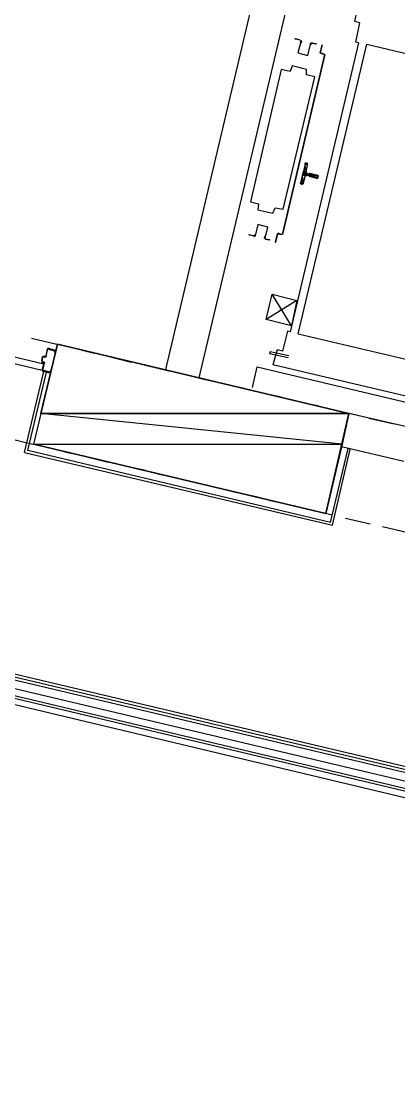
# Model space of a CAD drawing. Header units: feet. Extents: x -84 to 198, y -22 to 181.
# Drawn here: x 44.01 to 51.37, y 44.4 to 64.94 of the extents above; entities that cross this region are included whole.
import ezdxf

# ---------------------------------------------------------------- set-up
doc = ezdxf.new("R2010")
doc.units = ezdxf.units.FT
for name, color, linetype in [('A-AREA-COMUN', 252, 'CONTINUOUS'), ('A-AREA-UNIDAD', 30, 'CONTINUOUS'), ('A-LINEA', 7, 'CONTINUOUS'), ('A-LINEA-FINA', 9, 'CONTINUOUS'), ('A-MURO-CONCRETO', 8, 'CONTINUOUS')]:
    doc.layers.add(name, color=color, linetype=linetype)

msp = doc.modelspace()

# ---------------------------------------------------------------- linework, layer by layer
at = {"layer": 'A-AREA-COMUN'}
msp.add_lwpolyline([(29.52, 55.36), (54.528, 49.44), (54.64, 48.32), (53.952, 45.5644), (58, 44.6044), (58.08, 43.1644)], dxfattribs=at)
at = {"layer": 'A-AREA-UNIDAD'}
msp.add_lwpolyline([(57.84, 44.32), (53.888, 45.2444), (53.84, 46.4), (54.48, 49.12), (28.72, 55.2533), (28.608, 54.9689), (27.632, 54.9689), (25.312, 55.4844), (25.2, 56.64), (25.888, 59.7333), (15.072, 62.1689), (16.048, 59.1289), (17.28, 56.6933), (17.28, 55.7333), (17.088, 55.52), (20.992, 48.9244), (25.44, 42.7556)], dxfattribs=at)
at = {"layer": 'A-LINEA'}
for p, q in [((48.7467, 66.2711), (46.8267, 58.1644)), ((47.48, 58.0044), (49.4, 66.1111)), ((50.5733, 65.2444), (50.5067, 64.9378)), ((50.5867, 64.5244), (49.2533, 58.8978)), ((49.4133, 58.8578), (50.7467, 64.4978)), ((49.9333, 64.2978), (49.84, 64.3244)), ((49.84, 64.3244), (49.92, 64.2978)), ((49.8533, 64.3244), (49.8533, 64.3244)), ((49.8533, 64.3244), (49.8533, 64.3244)), ((50.7467, 64.4978), (53.7467, 63.7778)), ((49.9333, 64.2978), (49.1067, 60.7911)), ((49.1067, 60.7911), (49.9333, 64.2978)), ((49.92, 64.2978), (49.92, 64.2978)), ((49.5867, 62.1511), (49.56, 62.0044)), ((49.5997, 62.1412), (49.5846, 62.1639)), ((49.5467, 61.9378), (49.5067, 61.7911)), ((49.6133, 61.9378), (49.5733, 61.9511)), ((49.5867, 61.9778), (49.6267, 61.9644)), ((49.6133, 61.9244), (49.6133, 61.9244)), ((49.4821, 61.765), (49.5058, 61.7785)), ((49.0933, 60.7911), (49.0133, 60.8178)), ((49.0133, 60.8044), (49.0133, 60.8044)), ((49.0933, 60.8044), (49.0933, 60.8044)), ((49.0933, 60.8044), (49.0933, 60.8044)), ((49.28, 59.0178), (48.9067, 59.6311)), ((44.2133, 58.7778), (44.7067, 58.6578)), ((49.2, 58.9111), (49.1067, 58.5244)), ((49.2533, 58.8978), (49.2, 58.9111)), ((49.4133, 58.8578), (52.4133, 58.1511)), ((44.52, 58.5644), (44.4933, 58.4178)), ((44.68, 58.5378), (44.5333, 58.5778)), ((44.5333, 58.5644), (44.5333, 58.5644)), ((44.9467, 58.6044), (45.44, 58.4844)), ((44.4267, 58.4178), (44.4133, 58.3244)), ((44.48, 58.4311), (44.48, 58.4311)), ((44.4821, 58.405), (44.5061, 58.4198)), ((44.68, 58.5244), (44.68, 58.5244)), ((45.68, 58.4311), (46.16, 58.3111)), ((48.8667, 58.5111), (48.8533, 58.4711)), ((49.2133, 58.3911), (48.8533, 58.4711)), ((49.2267, 58.4311), (48.8667, 58.5111)), ((44.4267, 58.3244), (44.4267, 58.3244)), ((44.4533, 58.2844), (44.4267, 58.1511)), ((44.44, 58.1511), (44.44, 58.1511)), ((44.4795, 58.2865), (44.4646, 58.3106)), ((46.4133, 58.2578), (46.8933, 58.1378)), ((48.52, 57.8178), (48.6133, 58.2178)), ((48.6133, 58.2178), (55.88, 56.4978)), ((55.8933, 56.6044), (48.92, 58.2578)), ((44.08, 56.5511), (44.4533, 58.1244)), ((44.4267, 58.1378), (44.5733, 58.0978)), ((44.5733, 58.1111), (44.5733, 58.1111)), ((47.1333, 58.0844), (47.6267, 57.9644)), ((47.8667, 57.9111), (48.36, 57.8044)), ((48.6, 57.7378), (49.08, 57.6311)), ((49.3333, 57.5644), (49.8133, 57.4578)), ((50.0533, 57.3911), (50.5467, 57.2844)), ((51.6133, 57.0311), (50.4, 57.3111)), ((50.7867, 57.2178), (51.28, 57.1111)), ((43.76, 56.8311), (44.24, 56.7111)), ((44.08, 56.5511), (50.08, 55.1378)), ((44.4933, 56.6578), (44.9733, 56.5378)), ((50.04, 55.1911), (50.3867, 56.6311)), ((50.08, 55.1378), (50.4267, 56.6178)), ((51.4667, 56.3778), (50.2533, 56.6578)), ((45.2133, 56.4844), (45.7067, 56.3644)), ((45.9467, 56.3111), (46.44, 56.2044)), ((46.68, 56.1378), (47.16, 56.0311)), ((47.4133, 55.9644), (47.8933, 55.8578)), ((55.16, 49.5111), (29.0533, 55.6844)), ((55.2267, 49.5511), (29.12, 55.7244)), ((48.1333, 55.7911), (48.6267, 55.6844)), ((55.0933, 49.4711), (28.9867, 55.6444)), ((48.8667, 55.6178), (49.36, 55.5111)), ((54.6667, 49.2044), (28.56, 55.3911)), ((54.7333, 49.2444), (28.6267, 55.4311)), ((49.6, 55.4444), (50.08, 55.3378)), ((50.3333, 55.2711), (50.8133, 55.1644)), ((51.0533, 55.1111), (51.5467, 54.9911))]:
    msp.add_line(p, q, dxfattribs=at)
for points in [[(50.5867, 64.5244), (50.5333, 64.5378), (50.6133, 64.9111), (50.5067, 64.9378)], [(49.44, 64.5778), (49.3467, 64.5911), (49.36, 64.6044), (49.44, 64.5778)], [(49.4531, 64.5169), (49.4076, 64.3242), (49.6002, 64.2786), (49.6458, 64.4713)], [(49.4531, 64.5169), (49.4076, 64.3242), (49.6002, 64.2786), (49.6458, 64.4713)], [(49.4573, 64.5275), (49.4664, 64.5476), (49.4515, 64.5639)], [(49.4643, 64.5162), (49.4796, 64.5497), (49.4547, 64.5768)], [(49.6807, 64.5236), (49.6463, 64.5105), (49.6449, 64.4737)], [(49.6777, 64.5106), (49.6571, 64.5028), (49.6562, 64.4807)], [(49.6667, 64.5244), (49.76, 64.5111), (49.76, 64.4978), (49.6667, 64.5111)], [(49.84, 64.3244), (49.88, 64.4844), (49.84, 64.3244)], [(49.08, 64.0044), (48.48, 61.4311), (48.64, 61.3911), (48.6267, 61.2711), (48.92, 61.2044), (48.96, 61.3111), (49.12, 61.2844), (49.7333, 63.8578), (49.5733, 63.8978), (49.5733, 64.0044), (49.2933, 64.0711), (49.2533, 63.9644), (49.08, 64.0044)], [(49.48, 61.7778), (49.4533, 61.7778), (49.56, 62.1778), (49.5733, 62.1778)], [(49.5846, 61.9372), (49.5695, 61.9348), (49.5605, 61.9224)], [(49.5739, 62.0024), (49.5763, 61.9873), (49.5887, 61.9783)], [(49.64, 61.9778), (49.8, 61.9378), (49.7867, 61.8844), (49.6267, 61.9244)], [(49.64, 61.9778), (49.6267, 61.9778), (49.6267, 61.9778)], [(48.7736, 60.7454), (48.8191, 60.938), (48.6265, 60.9836), (48.5808, 60.791)], [(48.7736, 60.7454), (48.8191, 60.938), (48.6265, 60.9836), (48.5808, 60.791)], [(48.5467, 60.7644), (48.4533, 60.7778), (48.4533, 60.7911), (48.5467, 60.7644)], [(48.546, 60.7519), (48.5804, 60.765), (48.5818, 60.8018)], [(48.5489, 60.7649), (48.5696, 60.7728), (48.5704, 60.7948)], [(48.7623, 60.7594), (48.7471, 60.7259), (48.772, 60.6988)], [(48.7694, 60.7481), (48.7603, 60.7279), (48.7752, 60.7117)], [(48.7733, 60.7111), (48.8533, 60.6978), (48.8533, 60.6844), (48.7733, 60.6978)], [(49, 60.8044), (48.96, 60.6444), (48.9733, 60.6444), (49.0133, 60.8044), (49.0933, 60.7911)], [(49.3867, 59.5111), (48.7867, 59.1378), (48.9067, 59.6311), (49.3867, 59.5111), (49.28, 59.0178), (48.7867, 59.1378)], [(41.5067, 58.8444), (44.4267, 58.1511), (44.4533, 58.2711), (41.5333, 58.9644), (41.5067, 58.8444)], [(44.2533, 56.7111), (49.9467, 55.3644), (50.4, 57.3111), (44.72, 58.6578), (44.2533, 56.7111)], [(44.4933, 58.4178), (44.5333, 58.5644), (44.68, 58.5244), (44.6667, 58.4978), (44.68, 58.4978), (44.68, 58.5244)], [(49.1067, 58.5244), (49, 58.5511), (48.92, 58.2578)], [(44.4533, 58.3111), (44.4267, 58.3244), (44.44, 58.4178), (44.4667, 58.4044)], [(44.48, 58.4178), (44.44, 58.4178), (44.44, 58.4178)], [(44.4133, 58.3111), (44.4533, 58.2978), (44.4533, 58.2978)], [(44.5867, 58.1111), (44.5867, 58.1378), (44.5733, 58.1111), (44.44, 58.1511), (44.4667, 58.2844)], [(50.04, 55.1911), (44.1467, 56.5911), (44.5067, 58.1111)]]:
    msp.add_lwpolyline(points, dxfattribs=at)
at = {"layer": 'A-LINEA-FINA'}
for p, q in [((49.5467, 62.1778), (49.5867, 62.1644)), ((49.56, 62.1778), (49.5867, 62.1778)), ((49.56, 62.1778), (49.5733, 62.1778)), ((49.4933, 61.9511), (49.5467, 61.9378)), ((49.5067, 62.0044), (49.5733, 61.9778)), ((49.5067, 62.0044), (49.5733, 61.9911)), ((49.5067, 61.9911), (49.5867, 61.9778)), ((49.5067, 61.9644), (49.56, 61.9511)), ((49.5067, 61.9511), (49.56, 61.9378)), ((49.52, 62.0178), (49.56, 62.0044)), ((49.6267, 61.9778), (49.8, 61.9378)), ((49.6267, 61.9644), (49.8, 61.9244)), ((49.6267, 61.9644), (49.8, 61.9244)), ((49.6267, 61.9378), (49.7867, 61.8978)), ((49.6267, 61.9244), (49.7867, 61.8844)), ((49.4533, 61.7778), (49.48, 61.7778)), ((49.4667, 61.7911), (49.4933, 61.7778)), ((49.4667, 61.7911), (49.5067, 61.7778))]:
    msp.add_line(p, q, dxfattribs=at)
for points in [[(49.52, 62.0178), (49.56, 62.0044), (49.5467, 62.1644), (49.52, 62.0178)], [(49.5867, 62.1778), (49.5867, 62.1644), (49.5467, 62.1778), (49.5867, 62.1778)], [(49.5867, 62.1644), (49.5467, 62.1778), (49.5467, 62.1778), (49.5867, 62.1644)], [(49.5467, 62.1778), (49.5467, 62.1778), (49.5867, 62.1644), (49.5467, 62.1778)], [(49.5867, 62.1644), (49.5467, 62.1778), (49.5467, 62.1778), (49.5867, 62.1644)], [(49.5467, 62.1778), (49.5467, 62.1778), (49.5867, 62.1644), (49.5467, 62.1778)], [(49.5467, 62.1778), (49.5867, 62.1644), (49.5467, 62.1644), (49.5467, 62.1778), (49.5467, 62.1778)], [(49.5867, 62.1644), (49.5467, 62.1778), (49.5467, 62.1778), (49.5867, 62.1644), (49.5867, 62.1644)], [(49.56, 62.1778), (49.5867, 62.1778), (49.5467, 62.1778), (49.56, 62.1778), (49.56, 62.1778)], [(49.56, 62.0044), (49.5467, 62.1644), (49.5867, 62.1511), (49.56, 62.0044)], [(49.5467, 62.1644), (49.5867, 62.1511), (49.5867, 62.1644), (49.5467, 62.1644), (49.5467, 62.1644)], [(49.5867, 62.1511), (49.5467, 62.1644), (49.5467, 62.1644), (49.5867, 62.1511), (49.5867, 62.1511)], [(49.56, 62.1778), (49.56, 62.1778), (49.5867, 62.1778), (49.56, 62.1778)], [(49.5867, 62.1778), (49.56, 62.1778), (49.5733, 62.1778), (49.5867, 62.1778)], [(49.5733, 62.1778), (49.56, 62.1778), (49.56, 62.1778), (49.5733, 62.1778), (49.5733, 62.1778)], [(49.4667, 61.7911), (49.5067, 61.7911), (49.4933, 61.9511), (49.4667, 61.7911)], [(49.5067, 61.7911), (49.4933, 61.9511), (49.5467, 61.9378), (49.5067, 61.7911)], [(49.5467, 61.9378), (49.4933, 61.9511), (49.4933, 61.9511), (49.5467, 61.9378)], [(49.4933, 61.9511), (49.4933, 61.9511), (49.5467, 61.9378), (49.4933, 61.9511)], [(49.4933, 61.9511), (49.5467, 61.9378), (49.4933, 61.9511), (49.4933, 61.9511), (49.4933, 61.9511)], [(49.4933, 61.9511), (49.5467, 61.9378), (49.5067, 61.9511), (49.4933, 61.9511)], [(49.5067, 62.0044), (49.56, 61.9911), (49.52, 62.0178), (49.5067, 62.0044)], [(49.5067, 62.0044), (49.5067, 62.0044), (49.5733, 61.9778), (49.5067, 62.0044)], [(49.5067, 62.0044), (49.5733, 61.9778), (49.5067, 61.9911), (49.5067, 62.0044), (49.5067, 62.0044)], [(49.5733, 61.9778), (49.5067, 62.0044), (49.5733, 61.9911), (49.5733, 61.9778), (49.5733, 61.9778)], [(49.5733, 61.9911), (49.5067, 62.0044), (49.5067, 62.0044), (49.5733, 61.9911)], [(49.5067, 62.0044), (49.5067, 62.0044), (49.5733, 61.9911), (49.5067, 62.0044), (49.5067, 62.0044)], [(49.5733, 61.9911), (49.5067, 62.0044), (49.56, 61.9911), (49.5733, 61.9911), (49.5733, 61.9911)], [(49.56, 61.9911), (49.5067, 62.0044), (49.5067, 62.0044), (49.56, 61.9911)], [(49.5067, 62.0044), (49.5067, 62.0044), (49.56, 61.9911), (49.5067, 62.0044), (49.5067, 62.0044)], [(49.5067, 61.9644), (49.7867, 61.8978), (49.5067, 61.9911), (49.5067, 61.9644)], [(49.7867, 61.8978), (49.5067, 61.9911), (49.8, 61.9244), (49.7867, 61.8978), (49.7867, 61.8978)], [(49.5867, 61.9778), (49.5067, 61.9911), (49.5733, 61.9778), (49.5867, 61.9778), (49.5867, 61.9778)], [(49.5733, 61.9778), (49.5067, 61.9911), (49.5067, 61.9911), (49.5733, 61.9778)], [(49.5067, 61.9911), (49.5067, 61.9911), (49.5733, 61.9778), (49.5067, 61.9911), (49.5067, 61.9911)], [(49.5067, 61.9644), (49.5067, 61.9644), (49.56, 61.9511), (49.5067, 61.9644)], [(49.5067, 61.9644), (49.56, 61.9511), (49.5067, 61.9511), (49.5067, 61.9644), (49.5067, 61.9644)], [(49.56, 61.9511), (49.5067, 61.9644), (49.5067, 61.9644), (49.56, 61.9511)], [(49.5067, 61.9644), (49.5067, 61.9644), (49.56, 61.9511), (49.5067, 61.9644), (49.5067, 61.9644)], [(49.56, 61.9511), (49.5067, 61.9644), (49.5067, 61.9644), (49.56, 61.9511)], [(49.5067, 61.9644), (49.5067, 61.9644), (49.56, 61.9511), (49.5067, 61.9644), (49.5067, 61.9644)], [(49.56, 61.9511), (49.5067, 61.9644), (49.5733, 61.9511), (49.56, 61.9511), (49.56, 61.9511)], [(49.5733, 61.9511), (49.5067, 61.9644), (49.5067, 61.9644), (49.5733, 61.9511)], [(49.5067, 61.9644), (49.5067, 61.9644), (49.5733, 61.9511), (49.5067, 61.9644), (49.5067, 61.9644)], [(49.5467, 61.9378), (49.5067, 61.9511), (49.56, 61.9378), (49.5467, 61.9378), (49.5467, 61.9378)], [(49.56, 61.9378), (49.5067, 61.9511), (49.56, 61.9511), (49.56, 61.9378), (49.56, 61.9378)], [(49.56, 61.9911), (49.52, 62.0178), (49.56, 62.0044), (49.56, 61.9911)], [(49.56, 62.0044), (49.52, 62.0178), (49.52, 62.0178), (49.56, 62.0044), (49.56, 62.0044)], [(49.6133, 61.9378), (49.6133, 61.9378), (49.7867, 61.8978), (49.6133, 61.9378)], [(49.6133, 61.9378), (49.7867, 61.8978), (49.6267, 61.9378), (49.6133, 61.9378), (49.6133, 61.9378)], [(49.7867, 61.8978), (49.6133, 61.9378), (49.6133, 61.9378), (49.7867, 61.8978)], [(49.6133, 61.9378), (49.6133, 61.9378), (49.7867, 61.8978), (49.6133, 61.9378), (49.6133, 61.9378)], [(49.7867, 61.8978), (49.6133, 61.9378), (49.6133, 61.9378), (49.7867, 61.8978)], [(49.6133, 61.9378), (49.6133, 61.9378), (49.7867, 61.8978), (49.6133, 61.9378), (49.6133, 61.9378)], [(49.8, 61.9378), (49.6267, 61.9778), (49.6267, 61.9778), (49.8, 61.9378)], [(49.6267, 61.9778), (49.6267, 61.9778), (49.8, 61.9378), (49.6267, 61.9778)], [(49.6267, 61.9778), (49.8, 61.9378), (49.6267, 61.9644), (49.6267, 61.9778), (49.6267, 61.9778)], [(49.8, 61.9378), (49.6267, 61.9778), (49.6267, 61.9778), (49.8, 61.9378)], [(49.6267, 61.9778), (49.6267, 61.9778), (49.8, 61.9378), (49.6267, 61.9778), (49.6267, 61.9778)], [(49.64, 61.9778), (49.8, 61.9378), (49.6267, 61.9778), (49.64, 61.9778), (49.64, 61.9778)], [(49.8, 61.9244), (49.6267, 61.9644), (49.6267, 61.9644), (49.8, 61.9244)], [(49.6267, 61.9644), (49.6267, 61.9644), (49.8, 61.9244), (49.6267, 61.9644), (49.6267, 61.9644)], [(49.8, 61.9244), (49.6267, 61.9644), (49.6267, 61.9644), (49.8, 61.9244)], [(49.6267, 61.9644), (49.6267, 61.9644), (49.8, 61.9244), (49.6267, 61.9644), (49.6267, 61.9644)], [(49.8, 61.9244), (49.6267, 61.9644), (49.6267, 61.9644), (49.8, 61.9244)], [(49.6267, 61.9644), (49.6267, 61.9644), (49.8, 61.9244), (49.6267, 61.9644)], [(49.8, 61.9244), (49.6267, 61.9644), (49.6267, 61.9644), (49.8, 61.9244), (49.8, 61.9244)], [(49.8, 61.9244), (49.6267, 61.9644), (49.8, 61.9378), (49.8, 61.9244), (49.8, 61.9244)], [(49.6267, 61.9378), (49.6267, 61.9378), (49.7867, 61.8978), (49.6267, 61.9378)], [(49.6267, 61.9378), (49.7867, 61.8978), (49.6267, 61.9244), (49.6267, 61.9378), (49.6267, 61.9378)], [(49.7867, 61.8978), (49.6267, 61.9378), (49.6267, 61.9378), (49.7867, 61.8978)], [(49.6267, 61.9378), (49.6267, 61.9378), (49.7867, 61.8978), (49.6267, 61.9378), (49.6267, 61.9378)], [(49.7867, 61.8978), (49.6267, 61.9378), (49.6267, 61.9378), (49.7867, 61.8978)], [(49.6267, 61.9378), (49.6267, 61.9378), (49.7867, 61.8978), (49.6267, 61.9378)], [(49.7867, 61.8978), (49.6267, 61.9378), (49.6267, 61.9378), (49.7867, 61.8978), (49.7867, 61.8978)], [(49.7867, 61.8844), (49.6267, 61.9244), (49.6267, 61.9244), (49.7867, 61.8844)], [(49.6267, 61.9244), (49.6267, 61.9244), (49.7867, 61.8844), (49.6267, 61.9244), (49.6267, 61.9244)], [(49.7867, 61.8844), (49.6267, 61.9244), (49.7867, 61.8978), (49.7867, 61.8844), (49.7867, 61.8844)], [(49.64, 61.9778), (49.64, 61.9778), (49.8, 61.9378), (49.64, 61.9778)], [(49.4667, 61.7911), (49.4933, 61.7778), (49.4533, 61.7778), (49.4667, 61.7911), (49.4667, 61.7911)], [(49.4933, 61.7778), (49.48, 61.7778), (49.4533, 61.7778), (49.4933, 61.7778)], [(49.48, 61.7778), (49.4533, 61.7778), (49.4533, 61.7778), (49.48, 61.7778)], [(49.4533, 61.7778), (49.4533, 61.7778), (49.48, 61.7778), (49.4533, 61.7778)], [(49.48, 61.7778), (49.4533, 61.7778), (49.4533, 61.7778), (49.48, 61.7778)], [(49.4533, 61.7778), (49.4533, 61.7778), (49.48, 61.7778), (49.4533, 61.7778), (49.4533, 61.7778)], [(49.4933, 61.7778), (49.4533, 61.7778), (49.4533, 61.7778), (49.4933, 61.7778)], [(49.4533, 61.7778), (49.4533, 61.7778), (49.4933, 61.7778), (49.4533, 61.7778), (49.4533, 61.7778)], [(49.5067, 61.7778), (49.4667, 61.7911), (49.4933, 61.7778), (49.5067, 61.7778)], [(49.4933, 61.7778), (49.4667, 61.7911), (49.4667, 61.7911), (49.4933, 61.7778)], [(49.4667, 61.7911), (49.4667, 61.7911), (49.4933, 61.7778), (49.4667, 61.7911)], [(49.4933, 61.7778), (49.4667, 61.7911), (49.4667, 61.7911), (49.4933, 61.7778), (49.4933, 61.7778)], [(49.5067, 61.7778), (49.4667, 61.7911), (49.5067, 61.7911), (49.5067, 61.7778), (49.5067, 61.7778)]]:
    msp.add_lwpolyline(points, dxfattribs=at)
at = {"layer": 'A-MURO-CONCRETO'}
for points in [[(44.72, 58.6578), (50.4, 57.3111), (44.4, 57.3111), (44.72, 58.6578), (44.72, 58.6578)], [(44.4, 57.3111), (44.2533, 56.7111), (50.2667, 56.7111), (44.4, 57.3111)], [(44.4, 57.3111), (50.4, 57.3111), (50.2667, 56.7111), (44.4, 57.3111), (44.4, 57.3111)], [(44.2533, 56.7111), (50.2667, 56.7111), (49.9467, 55.3644), (44.2533, 56.7111), (44.2533, 56.7111)]]:
    msp.add_lwpolyline(points, dxfattribs=at)

doc.saveas('drawing.dxf')
